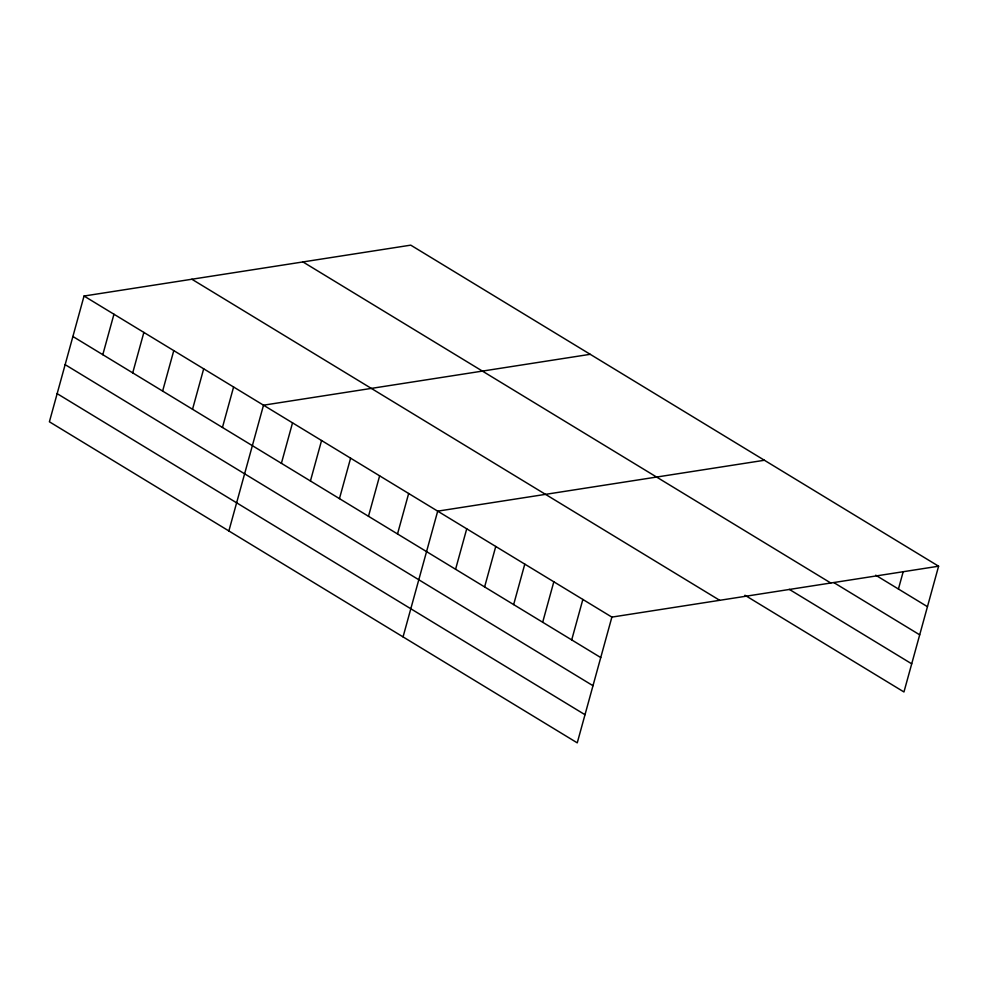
<?xml version="1.0" encoding="UTF-8"?>
<svg xmlns="http://www.w3.org/2000/svg" width="988" height="988" viewBox="0 0 988 988"><rect width="100%" height="100%" fill="white"/><g stroke="black" fill="none" stroke-linecap="round" stroke-linejoin="round"><path stroke-width="1.48" d="M938.6 566.21L410.749 245.148L84.042 296.029L49.4 421.79L577.251 742.853L611.881 617.105L938.6 566.21L903.958 691.971L744.915 595.233M102.801 354.692L113.953 314.221M132.713 372.884L143.865 332.425M162.625 391.075L173.777 350.616M192.537 409.267L203.689 368.808M222.448 427.458L233.6 387M228.87 530.951L263.512 405.191L590.219 354.309M281.395 463.323L292.534 422.852M310.43 480.971L321.569 440.512M339.452 498.631L350.604 458.173M368.487 516.292L379.639 475.833M397.522 533.952L408.661 493.494M403.055 636.902L437.696 511.154L764.416 460.26M455.579 569.273L466.731 528.802M484.614 586.934L495.754 546.463M513.649 604.582L524.789 564.123M542.684 622.242L553.823 581.784M571.706 639.903L582.858 599.444M898.425 589.021L903.205 571.682M875.701 575.201L927.46 606.681M833.872 582.611L919.705 634.827M302.933 261.931L830.785 583.006M789.276 589.354L911.714 663.825M191.857 279.233L719.696 600.309M84.042 296.029L611.881 617.105M72.89 336.488L600.741 657.563M65.146 364.646L592.985 685.709M57.156 393.644L584.995 714.707"/></g></svg>
